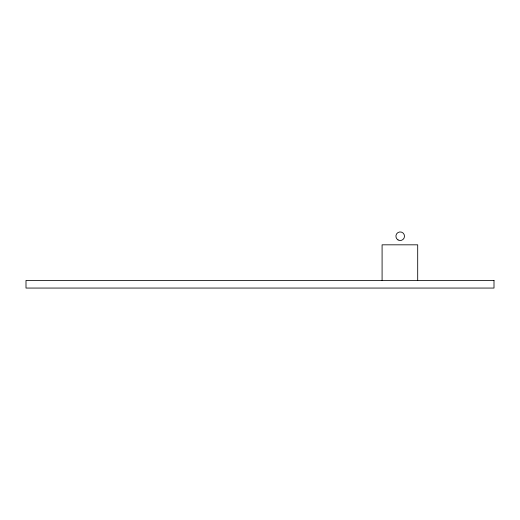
<?xml version="1.0" encoding="UTF-8"?>
<svg xmlns="http://www.w3.org/2000/svg" width="520" height="520" viewBox="0 0 520 520"><rect width="100%" height="100%" fill="white"/><g stroke="black" fill="none" stroke-linecap="round" stroke-linejoin="round"><path stroke-width="0.78" d="M417.697 280.43L417.697 244.822L382.09 244.822L382.09 280.43M494 280.43L26 280.43L26 288.061L494 288.061L494 280.43M398.053 239.941A4.29 4.29 0 0 0 404.495 236.23A4.29 4.29 0 0 0 398.053 232.511A4.29 4.29 0 0 0 398.053 239.941"/></g></svg>
